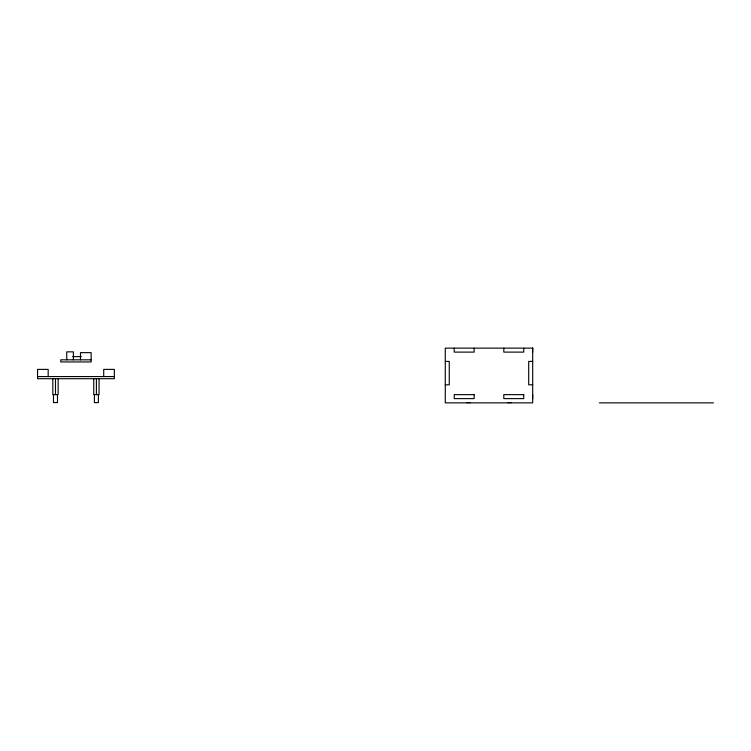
<?xml version="1.0" encoding="UTF-8"?>
<svg xmlns="http://www.w3.org/2000/svg" width="751" height="751" viewBox="0 0 751 751"><rect width="100%" height="100%" fill="white"/><g stroke="black" fill="none" stroke-linecap="round" stroke-linejoin="round"><path stroke-width="1.13" d="M72.753 356.631L81.258 356.631M91.134 359.823L60.756 359.823L60.756 361.944L91.134 361.944L91.134 352.651L80.498 352.651L80.498 359.823M445.277 361.419L449.258 361.419L449.258 384.803L445.277 384.803M532.694 361.419L528.704 361.419L528.704 384.803L532.694 384.803M37.55 376.561L114.34 376.561M466.531 402.602L470.52 402.602M507.451 402.602L511.431 402.602M599.392 402.865L713.45 402.865M532.656 348.135L532.656 352.116M532.656 394.632L532.656 398.612M523.738 348.135L523.738 352.116L503.808 352.116L503.808 348.135M474.153 348.135L474.153 352.116L454.224 352.116L454.224 348.135M103.713 376.561L103.713 369.389L114.34 369.389L114.34 378.692L37.55 378.692L37.55 369.389L48.177 369.389L48.177 376.561M99.057 378.692L99.057 394.632L93.744 394.632L93.744 378.692M98.4 394.632L98.4 402.602L94.41 402.602L94.41 394.632M96.4 378.692L96.4 394.632M73.382 359.823L73.382 351.853L66.736 351.853L66.736 359.823M58.146 378.692L58.146 394.632L52.823 394.632L52.823 378.692M57.48 394.632L57.48 402.602L53.49 402.602L53.49 394.632M55.49 378.692L55.49 394.632M532.694 348.135L445.277 348.135L445.277 402.865L532.694 402.865L532.694 348.135M474.153 394.632L454.224 394.632L454.224 398.612L474.153 398.612L474.153 394.632M523.738 394.632L503.808 394.632L503.808 398.612L523.738 398.612L523.738 394.632"/></g></svg>
